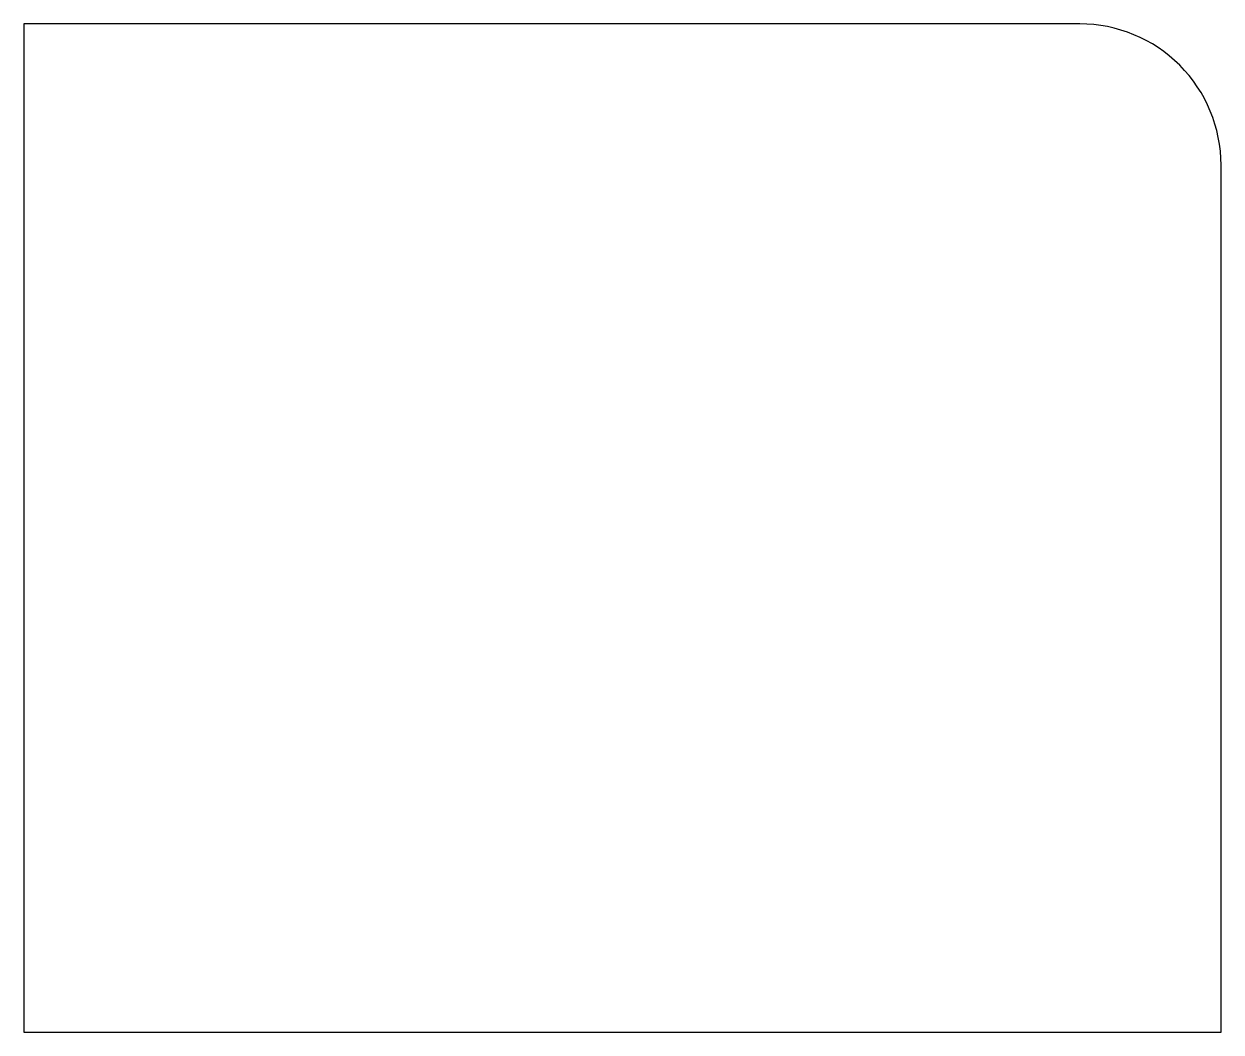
# Model space of a CAD drawing. Header units: millimetres. Extents: x -22.2 to 22.3, y -18.8 to 18.7.
import ezdxf

# ---------------------------------------------------------------- set-up
doc = ezdxf.new("R2010")
doc.units = ezdxf.units.MM

msp = doc.modelspace()

# ---------------------------------------------------------------- linework, layer by layer
msp.add_lwpolyline([(-22.25, -18.75), (22.25, -18.75), (22.25, 13.5, 0.414214), (17, 18.75), (-22.25, 18.75)], format="xyb", close=True)

doc.saveas('drawing.dxf')
